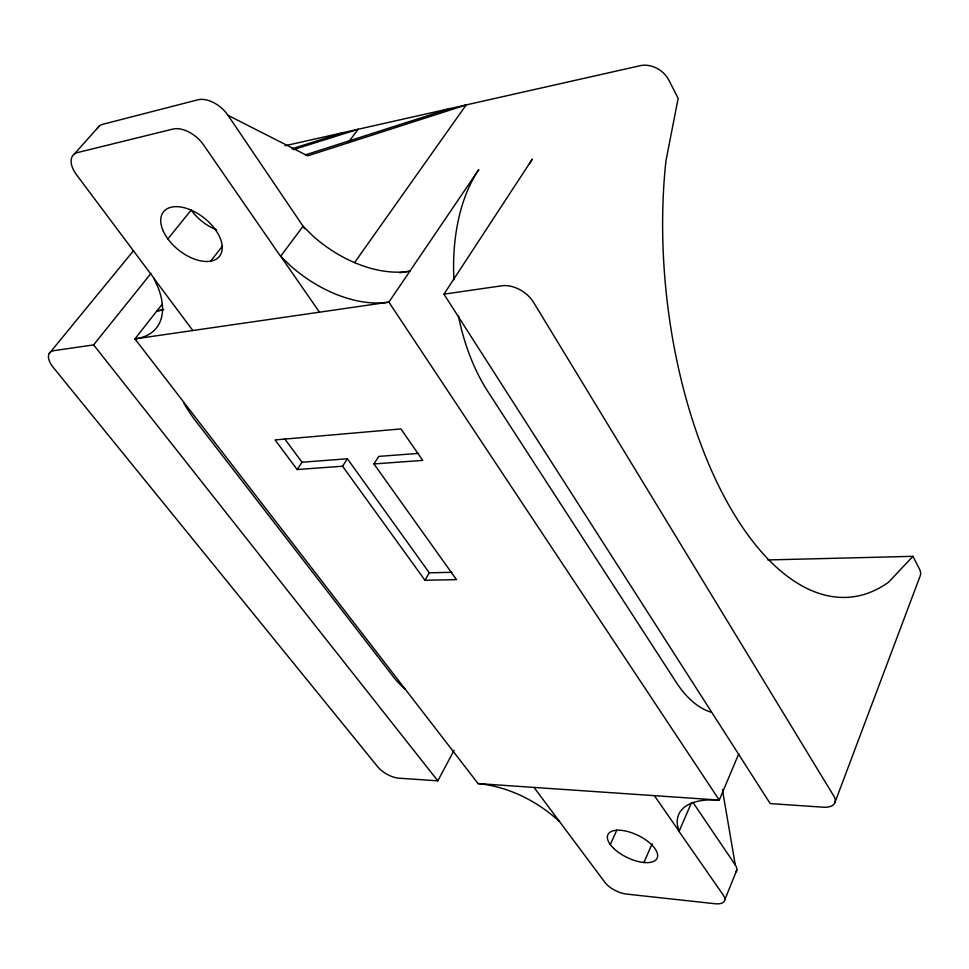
<?xml version="1.0" encoding="UTF-8"?>
<svg xmlns="http://www.w3.org/2000/svg" width="969" height="969" viewBox="0 0 969 969"><rect width="100%" height="100%" fill="white"/><g stroke="black" fill="none" stroke-linecap="round" stroke-linejoin="round"><path stroke-width="1.45" d="M835.108 802.078L920.393 575.38A19.017 11.374 20.5 0 0 919.46 569.033L912.943 556.327L767.823 559.949M724.727 899.971L736.815 870.053M738.826 753.652L719.277 800.091A78.755 36.907 23.8 0 0 677.476 825.37L679.221 831.729L723.165 894.944A18.254 8.103 24.5 0 1 715.074 903.738L626.664 894.096A17.515 7.607 25.8 0 1 605.019 882.505L534.016 787.422M691.539 802.538L679.112 831.341L654.39 795.658M643.913 862.507L652.101 843.866M610.276 844.544L616.89 830.021M150.97 273.428L93.618 344.891L53.998 350.633A20.773 10.308 37.3 0 0 53.247 367.384L377.765 766.854A17.091 7.486 29.3 0 0 398.949 778.192L437.818 780.844L454.086 750.345M424.955 580.261L456.484 579.644L373.949 463.945L422.726 460.396L400.924 428.928L275.063 439.926L297.156 469.529L342.578 466.222L424.955 580.261L429.303 572.812L451.808 572.291M373.949 463.945L378.746 456.399L418.608 453.371M342.578 466.222L347.411 458.773L429.303 572.812M443.947 294.164L501.797 285.794A25.073 16.085 32.1 0 1 533.398 302.086L833.764 795.997A20.833 10.368 22.7 0 1 823.178 807.201L770.198 803.58L443.947 294.164L532.369 159.061A154.967 87.852 82.5 0 0 529.522 163.652M297.156 469.529L302.037 462.225L347.411 458.773M354.606 262.551L466.198 104.906L307.694 155.839L228.018 115.335A24.891 15.201 40.8 0 0 197.846 99.807L102.811 124.286A23.922 13.723 41.1 0 0 97.106 128.72M348.137 142.54L358.155 129.265L293.244 149.686M210.685 261.182L222.507 245.981M162.477 303.83L134.921 338.908L478.08 783.594C508.434 786.537 537.189 801.036 559.501 821.555M167.879 238.919L191.184 210.055A35.247 20.749 38.9 0 0 216.559 229.774M49.177 353.576L133.468 250.765M74.25 154.132L99.371 125.934M912.943 556.327L888.634 582.175A319.104 150.825 83.7 0 1 723.952 496.213A319.104 150.825 83.7 0 1 665.921 160.975L678.155 98.341L668.755 79.991A22.444 16.957 33 0 0 640.352 65.65L284.995 145.75M305.417 154.87L450.125 108.528M291.972 148.742L343.547 132.559M162.828 310.007L156.893 310.928A90.105 49.044 39.1 0 0 163.785 309.39M399.603 272.773L409.887 271.163A100.025 63.688 37.2 0 1 312.648 235.697L303.079 226.237L280.695 256.228L319.467 312.188M478.08 783.594L719.277 800.091L388.884 302.134A101.563 63.021 36.9 0 1 290.47 265.76L280.053 255.61L203.526 144.865A25.242 15.019 40.4 0 0 172.93 129.071L77.677 152.533A24.249 13.542 40.7 0 0 76.49 174.711L153.526 277.643L158.286 288.047A91.34 48.353 38.7 0 1 134.921 338.908L388.884 302.134L478.783 169.587A151.612 89.342 82.3 0 0 453.928 279.678M93.618 344.891L437.818 780.844M153.817 278.285L192.831 330.526M284.462 438.557L302.037 462.225M228.018 115.335L304.702 228.648M692.98 802.429L735.301 864.978A18.06 8.273 24.3 0 1 735.846 871.979M722.414 789.626L735.301 864.978M458.398 315.628A151.612 89.342 82.3 0 0 487.964 391.694L676.314 682.455A134.437 70.81 88.4 0 0 711.21 712.215M183.553 402.559A133.322 94.792 80.7 0 0 195.69 420.982L392.736 675.987A119.817 77.205 89.2 0 0 404.969 689.007M163.276 231.107A35.756 20.494 38.5 0 0 216.196 259.183A35.756 20.494 38.5 0 0 194.926 211.932A35.756 20.494 38.5 0 0 163.276 231.107M613.752 848.469A27.289 12.331 25.7 0 0 656.413 859.333A27.289 12.331 25.7 0 0 627.391 831.463A27.289 12.331 25.7 0 0 613.752 848.469"/></g></svg>
